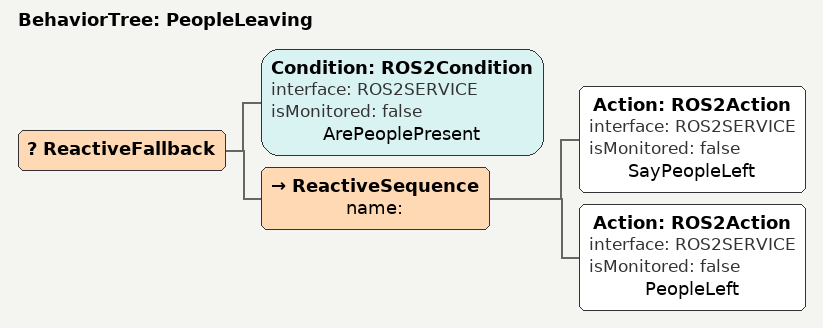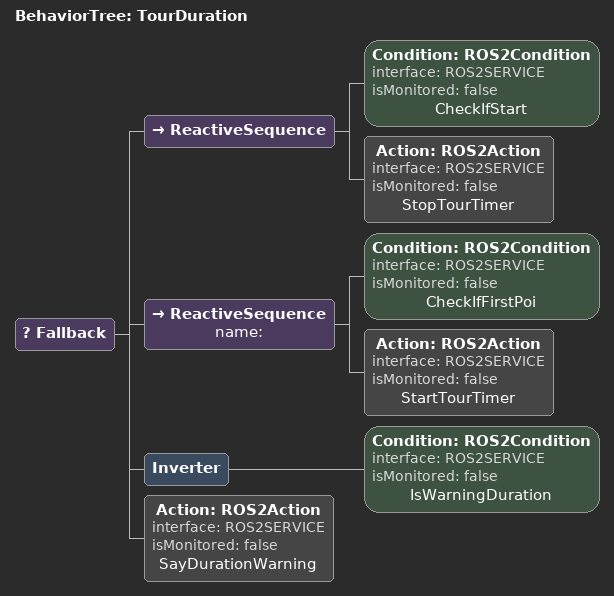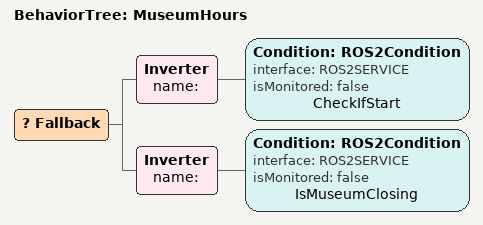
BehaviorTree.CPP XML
<BehaviorTree ID="PeopleLeaving">
    <ReactiveFallback>
        <Condition ID="ROS2Condition" interface="ROS2SERVICE" isMonitored="false" name="ArePeoplePresent"/>
        <ReactiveSequence name="">
            <Action ID="ROS2Action" interface="ROS2SERVICE" isMonitored="false" name="SayPeopleLeft"/>
            <Action ID="ROS2Action" interface="ROS2SERVICE" isMonitored="false" name="PeopleLeft"/>
        </ReactiveSequence>
    </ReactiveFallback>
</BehaviorTree>

<BehaviorTree ID="TourDuration">
    <Fallback>
        <ReactiveSequence>
            <Condition ID="ROS2Condition" interface="ROS2SERVICE" isMonitored="false" name="CheckIfStart"/>
            <Action ID="ROS2Action" interface="ROS2SERVICE" isMonitored="false" name="StopTourTimer"/>
        </ReactiveSequence>
        <ReactiveSequence name="">
            <Condition ID="ROS2Condition" interface="ROS2SERVICE" isMonitored="false" name="CheckIfFirstPoi"/>
            <Action ID="ROS2Action" interface="ROS2SERVICE" isMonitored="false" name="StartTourTimer"/>
        </ReactiveSequence>
        <Inverter>
            <Condition ID="ROS2Condition" interface="ROS2SERVICE" isMonitored="false" name="IsWarningDuration"/>
        </Inverter>
        <Action ID="ROS2Action" interface="ROS2SERVICE" isMonitored="false" name="SayDurationWarning"/>
    </Fallback>
</BehaviorTree>

<BehaviorTree ID="MuseumHours">
    <Fallback>
        <Inverter name="">
            <Condition ID="ROS2Condition" interface="ROS2SERVICE" isMonitored="false" name="CheckIfStart"/>
        </Inverter>
        <Inverter name="">
            <Condition ID="ROS2Condition" interface="ROS2SERVICE" isMonitored="false" name="IsMuseumClosing"/>
        </Inverter>
    </Fallback>
</BehaviorTree>
